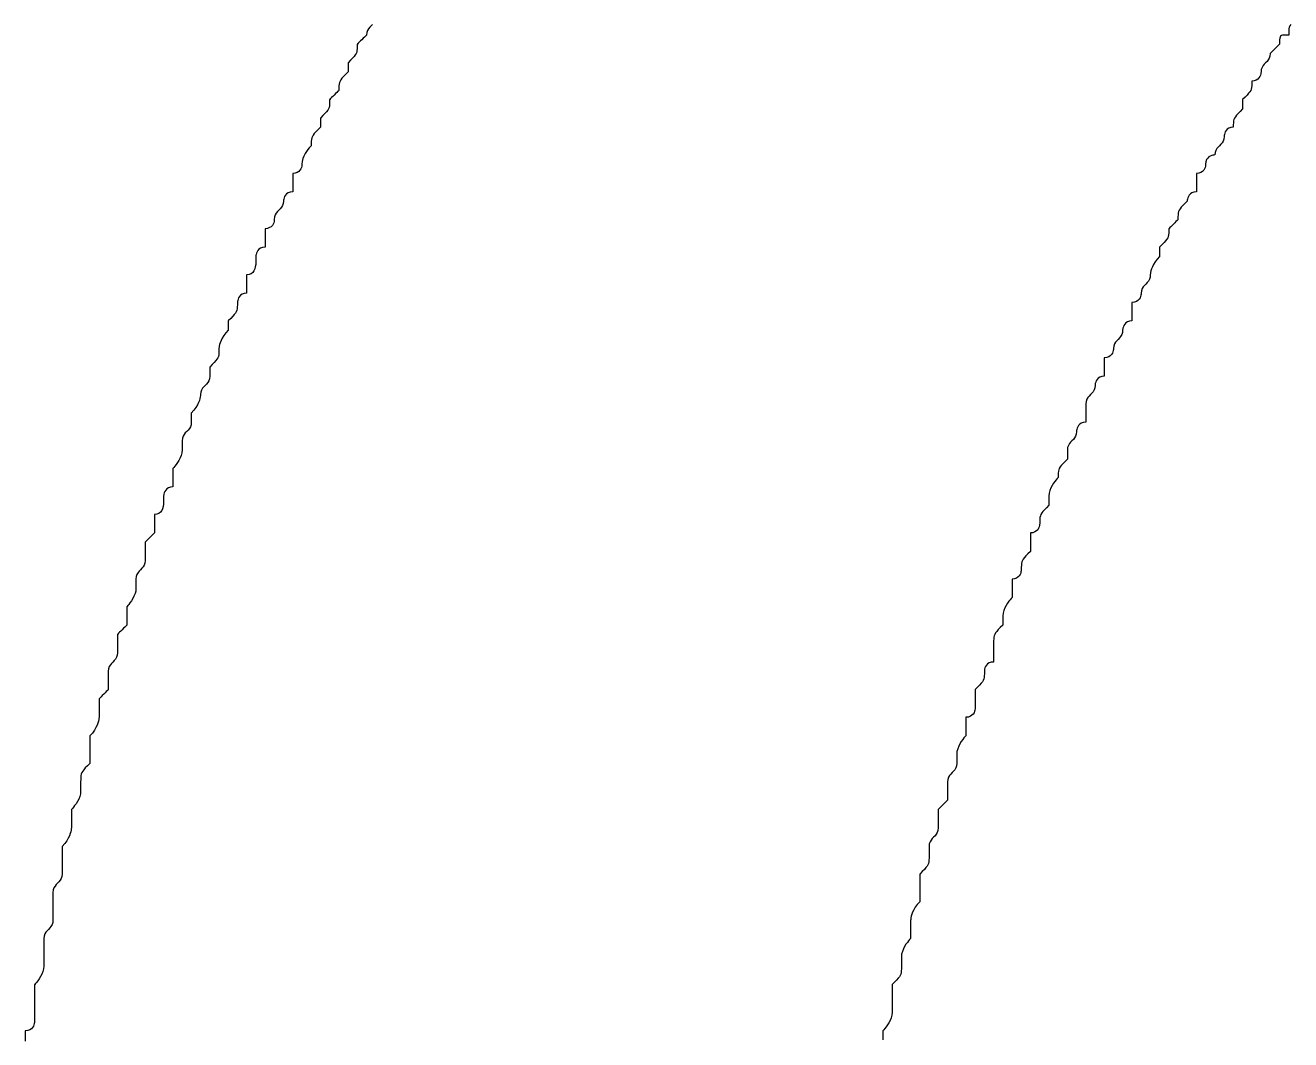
# Model space of a CAD drawing. Header units: metres. Extents: x 20 to 415, y 5 to 292.
# Drawn here: x 197.26 to 200.205, y 124.488 to 126.85 of the extents above; entities that cross this region are included whole.
import ezdxf

# ---------------------------------------------------------------- set-up
doc = ezdxf.new("R2010")
doc.units = ezdxf.units.M
doc.layers.add('ОБОРУДОВАНИЕ', color=8, linetype='Continuous')

msp = doc.modelspace()

# ---------------------------------------------------------------- linework, layer by layer
at = {"layer": 'ОБОРУДОВАНИЕ'}
for points in [[(198.0681, 126.8516), (198.0649, 126.8484), (198.0617, 126.8452), (198.0589, 126.8417), (198.0565, 126.8377), (198.0548, 126.8327), (198.0542, 126.8269), (198.0535, 126.8263), (198.052, 126.8248), (198.0494, 126.8224), (198.0466, 126.8194), (198.0434, 126.8162), (198.0402, 126.8132), (198.0374, 126.8102), (198.0351, 126.8078), (198.0333, 126.8061), (198.0327, 126.8055), (198.0327, 126.7997), (198.0325, 126.795), (198.032, 126.7909), (198.0314, 126.7874), (198.0301, 126.784), (198.028, 126.7808), (198.0254, 126.7773), (198.0217, 126.7733), (198.017, 126.7683), (198.0112, 126.7625), (198.0112, 126.7619), (198.0112, 126.7604), (198.0112, 126.758), (198.0112, 126.755), (198.0112, 126.7518), (198.0112, 126.7486), (198.0112, 126.7458), (198.0112, 126.7434), (198.0112, 126.7417), (198.0112, 126.7411), (198.0054, 126.7353), (198.0007, 126.7306), (197.9971, 126.7265), (197.9945, 126.7228), (197.9926, 126.7196), (197.9913, 126.7164), (197.9904, 126.713), (197.99, 126.7089), (197.9898, 126.7039), (197.9898, 126.6981), (197.9891, 126.6975), (197.9876, 126.696), (197.9852, 126.6936), (197.9822, 126.6906), (197.979, 126.6874), (197.976, 126.6842), (197.973, 126.6814), (197.9707, 126.679), (197.9689, 126.6773), (197.9683, 126.6767), (197.9683, 126.6709), (197.9681, 126.6662), (197.9679, 126.6621), (197.967, 126.6584), (197.9657, 126.6552), (197.9638, 126.652), (197.961, 126.6486), (197.9573, 126.6445), (197.9526, 126.6395), (197.9468, 126.6338), (197.9468, 126.6331), (197.9468, 126.6316), (197.9468, 126.6292), (197.9468, 126.6262), (197.9468, 126.623), (197.9468, 126.6198), (197.9468, 126.617), (197.9468, 126.6147), (197.9468, 126.6129), (197.9468, 126.6123), (197.941, 126.6065), (197.9363, 126.6018), (197.9327, 126.5977), (197.9301, 126.594), (197.9282, 126.5908), (197.9269, 126.5876), (197.926, 126.5842), (197.9256, 126.5801), (197.9254, 126.5754), (197.9254, 126.5694), (197.9247, 126.5687), (197.9232, 126.567), (197.9206, 126.5642), (197.9179, 126.5606), (197.9146, 126.5561), (197.9114, 126.5509), (197.9086, 126.5453), (197.906, 126.5393), (197.9045, 126.5329), (197.9039, 126.5264), (197.9039, 126.5258), (197.9037, 126.5243), (197.9033, 126.5219), (197.9026, 126.5189), (197.9013, 126.5157), (197.8992, 126.5125), (197.8966, 126.5097), (197.893, 126.5073), (197.8882, 126.5056), (197.8824, 126.505), (197.8824, 126.4992), (197.8824, 126.4945), (197.8824, 126.4904), (197.8824, 126.4867), (197.8824, 126.4835), (197.8824, 126.4803), (197.8824, 126.4769), (197.8824, 126.4728), (197.8824, 126.4678), (197.8824, 126.462), (197.8766, 126.4614), (197.8719, 126.4599), (197.8683, 126.4575), (197.8657, 126.4545), (197.8635, 126.4513), (197.8623, 126.4481), (197.8616, 126.4453), (197.8612, 126.4429), (197.861, 126.4412), (197.861, 126.4406), (197.8603, 126.4348), (197.8588, 126.4301), (197.8565, 126.426), (197.8535, 126.4223), (197.8502, 126.4191), (197.847, 126.4159), (197.8442, 126.4125), (197.8419, 126.4084), (197.8401, 126.4035), (197.8395, 126.3977), (197.8395, 126.397), (197.8393, 126.3955), (197.8389, 126.3932), (197.8382, 126.3901), (197.8369, 126.3869), (197.835, 126.3837), (197.8322, 126.3809), (197.8286, 126.3786), (197.8238, 126.3768), (197.8181, 126.3762), (197.8181, 126.3704), (197.8181, 126.3657), (197.8181, 126.3616), (197.8181, 126.3582), (197.8181, 126.3547), (197.8181, 126.3515), (197.8181, 126.3481), (197.8181, 126.344), (197.8181, 126.3393), (197.8181, 126.3333), (197.8122, 126.3326), (197.8075, 126.3311), (197.8039, 126.3288), (197.8013, 126.3258), (197.7994, 126.3225), (197.7981, 126.3193), (197.7972, 126.3165), (197.7968, 126.3142), (197.7966, 126.3124), (197.7966, 126.3118), (197.7966, 126.3054), (197.7964, 126.2991), (197.7962, 126.2931), (197.7953, 126.2876), (197.794, 126.2824), (197.7921, 126.2779), (197.7893, 126.2742), (197.7856, 126.2712), (197.7809, 126.2695), (197.7751, 126.2689), (197.7751, 126.2631), (197.7751, 126.2584), (197.7751, 126.2543), (197.7751, 126.2506), (197.7751, 126.2474), (197.7751, 126.2442), (197.7751, 126.2408), (197.7751, 126.2367), (197.7751, 126.2317), (197.7751, 126.226), (197.7693, 126.2253), (197.7646, 126.2238), (197.7612, 126.2214), (197.7584, 126.2184), (197.7564, 126.2152), (197.7552, 126.212), (197.7543, 126.2092), (197.7539, 126.2068), (197.7537, 126.2051), (197.7537, 126.2045), (197.7537, 126.1987), (197.7534, 126.194), (197.7532, 126.1899), (197.7524, 126.1862), (197.7511, 126.183), (197.7492, 126.1798), (197.7463, 126.1764), (197.7427, 126.1723), (197.738, 126.1674), (197.7322, 126.1616), (197.7322, 126.1609), (197.7322, 126.1594), (197.7322, 126.1571), (197.7322, 126.1541), (197.7322, 126.1508), (197.7322, 126.1476), (197.7322, 126.1448), (197.7322, 126.1425), (197.7322, 126.1407), (197.7322, 126.1401), (197.7264, 126.1337), (197.7217, 126.1274), (197.718, 126.1214), (197.7155, 126.1159), (197.7135, 126.1107), (197.7122, 126.1062), (197.7114, 126.1025), (197.711, 126.0995), (197.7107, 126.0978), (197.7107, 126.0972), (197.7107, 126.0914), (197.7105, 126.0866), (197.7101, 126.0826), (197.7094, 126.0789), (197.7081, 126.0757), (197.706, 126.0725), (197.7034, 126.0691), (197.6998, 126.065), (197.6951, 126.06), (197.6893, 126.0542), (197.6893, 126.0536), (197.6893, 126.0521), (197.6893, 126.0497), (197.6893, 126.0467), (197.6893, 126.0435), (197.6893, 126.0405), (197.6893, 126.0375), (197.6893, 126.0351), (197.6893, 126.0334), (197.6893, 126.0328), (197.6886, 126.027), (197.6871, 126.0223), (197.6845, 126.0182), (197.6818, 126.0145), (197.6785, 126.0113), (197.6753, 126.0081), (197.6725, 126.0047), (197.6702, 126.0006), (197.6685, 125.9959), (197.6678, 125.9899), (197.6678, 125.9892), (197.6676, 125.9875), (197.6672, 125.9847), (197.6665, 125.981), (197.6652, 125.9765), (197.6631, 125.9714), (197.6605, 125.9658), (197.6568, 125.9598), (197.6521, 125.9534), (197.6463, 125.9469), (197.6463, 125.9463), (197.6463, 125.9448), (197.6463, 125.9424), (197.6463, 125.9394), (197.6463, 125.9362), (197.6463, 125.933), (197.6463, 125.9302), (197.6463, 125.9278), (197.6463, 125.9261), (197.6463, 125.9255), (197.6457, 125.9197), (197.6442, 125.9149), (197.6418, 125.9109), (197.6388, 125.9072), (197.6356, 125.904), (197.6324, 125.9008), (197.6296, 125.8974), (197.6272, 125.8933), (197.6255, 125.8883), (197.6249, 125.8825), (197.6249, 125.8819), (197.6249, 125.8804), (197.6249, 125.878), (197.6249, 125.875), (197.6249, 125.8718), (197.6249, 125.8686), (197.6249, 125.8658), (197.6249, 125.8634), (197.6249, 125.8617), (197.6249, 125.8611), (197.6242, 125.8546), (197.6227, 125.8484), (197.6204, 125.8424), (197.6174, 125.8368), (197.6141, 125.8317), (197.6109, 125.8272), (197.6081, 125.8235), (197.6058, 125.8205), (197.6041, 125.8188), (197.6034, 125.8181), (197.6034, 125.8124), (197.6034, 125.8076), (197.6034, 125.8036), (197.6034, 125.7999), (197.6034, 125.7967), (197.6034, 125.7935), (197.6034, 125.79), (197.6034, 125.7859), (197.6034, 125.781), (197.6034, 125.7752), (197.5976, 125.7746), (197.5929, 125.7731), (197.5893, 125.7707), (197.5867, 125.7677), (197.5847, 125.7645), (197.5835, 125.7613), (197.5826, 125.7585), (197.5822, 125.7561), (197.5819, 125.7544), (197.5819, 125.7538), (197.5819, 125.7473), (197.5817, 125.7411), (197.5815, 125.7351), (197.5807, 125.7295), (197.5794, 125.7243), (197.5774, 125.7198), (197.5747, 125.7162), (197.571, 125.7132), (197.5663, 125.7115), (197.5605, 125.7108), (197.5605, 125.705), (197.5605, 125.7003), (197.5605, 125.6962), (197.5605, 125.6926), (197.5605, 125.6894), (197.5605, 125.6861), (197.5605, 125.6827), (197.5605, 125.6786), (197.5605, 125.6737), (197.5605, 125.6679), (197.5599, 125.6673), (197.5583, 125.6658), (197.556, 125.6634), (197.553, 125.6604), (197.5498, 125.6572), (197.5465, 125.6539), (197.5437, 125.6512), (197.5412, 125.6488), (197.5397, 125.6471), (197.539, 125.6464), (197.539, 125.64), (197.539, 125.6338), (197.539, 125.6278), (197.539, 125.6222), (197.539, 125.617), (197.539, 125.6125), (197.539, 125.6089), (197.539, 125.6059), (197.539, 125.6042), (197.539, 125.6035), (197.5384, 125.5977), (197.5369, 125.593), (197.5343, 125.5889), (197.5315, 125.5855), (197.5283, 125.5821), (197.5251, 125.5788), (197.5223, 125.5754), (197.5199, 125.5713), (197.5182, 125.5666), (197.5176, 125.5606), (197.5176, 125.5599), (197.5176, 125.5584), (197.5176, 125.5561), (197.5176, 125.5531), (197.5176, 125.5499), (197.5176, 125.5466), (197.5176, 125.5438), (197.5176, 125.5415), (197.5176, 125.5398), (197.5176, 125.5391), (197.5169, 125.5327), (197.5154, 125.5265), (197.5129, 125.5204), (197.51, 125.5149), (197.5068, 125.5097), (197.5036, 125.5052), (197.5008, 125.5016), (197.4985, 125.4986), (197.4967, 125.4968), (197.4961, 125.4962), (197.4961, 125.4904), (197.4961, 125.4857), (197.4961, 125.4816), (197.4961, 125.4779), (197.4961, 125.4747), (197.4961, 125.4715), (197.4961, 125.4681), (197.4961, 125.464), (197.4961, 125.4593), (197.4961, 125.4533), (197.4955, 125.4526), (197.494, 125.4511), (197.4914, 125.4488), (197.4886, 125.4458), (197.4854, 125.4425), (197.4821, 125.4393), (197.4794, 125.4365), (197.477, 125.4342), (197.4753, 125.4325), (197.4746, 125.4318), (197.4746, 125.4254), (197.4746, 125.4191), (197.4746, 125.4131), (197.4746, 125.4075), (197.4746, 125.4024), (197.4746, 125.3979), (197.4746, 125.3943), (197.4746, 125.3912), (197.4746, 125.3895), (197.4746, 125.3889), (197.474, 125.3831), (197.4725, 125.3784), (197.4699, 125.3743), (197.4671, 125.3706), (197.4639, 125.3674), (197.4607, 125.3642), (197.4579, 125.3608), (197.4555, 125.3567), (197.4538, 125.3517), (197.4532, 125.3459), (197.4532, 125.3453), (197.4532, 125.3436), (197.4532, 125.3408), (197.4532, 125.3371), (197.4532, 125.3326), (197.4532, 125.3275), (197.4532, 125.3219), (197.4532, 125.3157), (197.4532, 125.3095), (197.4532, 125.303), (197.4525, 125.3024), (197.451, 125.3009), (197.4484, 125.2985), (197.4456, 125.2955), (197.4424, 125.2923), (197.4392, 125.2891), (197.4364, 125.2863), (197.4341, 125.2839), (197.4324, 125.2822), (197.4317, 125.2816), (197.4317, 125.2758), (197.4317, 125.271), (197.4317, 125.267), (197.4317, 125.2633), (197.4317, 125.2601), (197.4317, 125.2569), (197.4317, 125.2534), (197.4317, 125.2494), (197.4317, 125.2444), (197.4317, 125.2386), (197.4317, 125.238), (197.4315, 125.2363), (197.4311, 125.2335), (197.4304, 125.2298), (197.4291, 125.2253), (197.4272, 125.2202), (197.4244, 125.2146), (197.4208, 125.2084), (197.416, 125.2021), (197.4102, 125.1957), (197.4102, 125.1951), (197.4102, 125.1936), (197.4102, 125.1912), (197.4102, 125.1882), (197.4102, 125.185), (197.4102, 125.1818), (197.4102, 125.179), (197.4102, 125.1766), (197.4102, 125.1749), (197.4102, 125.1742), (197.4102, 125.1685), (197.4102, 125.1637), (197.4102, 125.1597), (197.4102, 125.156), (197.4102, 125.1528), (197.4102, 125.1496), (197.4102, 125.1461), (197.4102, 125.142), (197.4102, 125.1371), (197.4102, 125.1313), (197.4045, 125.1255), (197.3997, 125.1208), (197.3961, 125.1167), (197.3935, 125.1131), (197.3916, 125.1099), (197.3903, 125.1066), (197.3894, 125.1032), (197.389, 125.0991), (197.389, 125.0942), (197.3888, 125.0884), (197.3888, 125.0877), (197.3888, 125.0862), (197.3888, 125.0839), (197.3888, 125.0809), (197.3888, 125.0777), (197.3888, 125.0747), (197.3888, 125.0716), (197.3888, 125.0693), (197.3888, 125.0676), (197.3888, 125.0669), (197.3881, 125.0605), (197.3866, 125.0543), (197.3843, 125.0483), (197.3813, 125.0427), (197.378, 125.0375), (197.3748, 125.033), (197.372, 125.0294), (197.3697, 125.0264), (197.368, 125.0246), (197.3673, 125.024), (197.3673, 125.0182), (197.3673, 125.0135), (197.3673, 125.0094), (197.3673, 125.006), (197.3673, 125.0025), (197.3673, 124.9993), (197.3673, 124.9959), (197.3673, 124.9918), (197.3673, 124.9871), (197.3673, 124.9811), (197.3673, 124.9804), (197.3671, 124.9787), (197.3669, 124.9759), (197.366, 124.9723), (197.3647, 124.9678), (197.3628, 124.9626), (197.36, 124.957), (197.3564, 124.9508), (197.3516, 124.9446), (197.3458, 124.9382), (197.3458, 124.9375), (197.3458, 124.936), (197.3458, 124.9336), (197.3458, 124.9306), (197.3458, 124.9274), (197.3458, 124.9242), (197.3458, 124.9214), (197.3458, 124.919), (197.3458, 124.9173), (197.3458, 124.9167), (197.3458, 124.9109), (197.3458, 124.9062), (197.3458, 124.9021), (197.3458, 124.8984), (197.3458, 124.8952), (197.3458, 124.892), (197.3458, 124.8886), (197.3458, 124.8845), (197.3458, 124.8798), (197.3458, 124.8738), (197.3452, 124.868), (197.3437, 124.8632), (197.3411, 124.8592), (197.3383, 124.8557), (197.3351, 124.8523), (197.3319, 124.8491), (197.3291, 124.8456), (197.3265, 124.8416), (197.325, 124.8366), (197.3244, 124.8308), (197.3244, 124.8302), (197.3244, 124.8285), (197.3244, 124.8257), (197.3244, 124.822), (197.3244, 124.8175), (197.3244, 124.8124), (197.3244, 124.8068), (197.3244, 124.8008), (197.3244, 124.7943), (197.3244, 124.7879), (197.3244, 124.7873), (197.3244, 124.7858), (197.3244, 124.7834), (197.3244, 124.7804), (197.3244, 124.7772), (197.3244, 124.774), (197.3244, 124.7712), (197.3244, 124.7688), (197.3244, 124.7671), (197.3244, 124.7664), (197.3237, 124.7606), (197.3222, 124.7559), (197.3197, 124.7518), (197.3169, 124.7484), (197.3136, 124.745), (197.3105, 124.7418), (197.3076, 124.7383), (197.3053, 124.7342), (197.3036, 124.7293), (197.3029, 124.7235), (197.3029, 124.7177), (197.3029, 124.713), (197.3029, 124.7089), (197.3029, 124.7053), (197.3029, 124.702), (197.3029, 124.6988), (197.3029, 124.6954), (197.3029, 124.6913), (197.3029, 124.6864), (197.3029, 124.6806), (197.3029, 124.6799), (197.3029, 124.6784), (197.3029, 124.6761), (197.3029, 124.6731), (197.3029, 124.6699), (197.3029, 124.6666), (197.3029, 124.6638), (197.3029, 124.6615), (197.3029, 124.6598), (197.3029, 124.6591), (197.3023, 124.6527), (197.3008, 124.6465), (197.2982, 124.6404), (197.2954, 124.6349), (197.2922, 124.6297), (197.289, 124.6252), (197.2862, 124.6216), (197.2838, 124.6186), (197.2821, 124.6168), (197.2815, 124.6162), (197.2815, 124.6104), (197.2815, 124.6057), (197.2815, 124.6016), (197.2815, 124.598), (197.2815, 124.5947), (197.2815, 124.5915), (197.2815, 124.5881), (197.2815, 124.584), (197.2815, 124.5791), (197.2815, 124.5733), (197.2815, 124.5726), (197.2815, 124.5709), (197.2815, 124.5681), (197.2815, 124.5645), (197.2815, 124.56), (197.2815, 124.5548), (197.2815, 124.5492), (197.2815, 124.543), (197.2815, 124.5368), (197.2815, 124.5303), (197.2815, 124.5297), (197.2812, 124.5282), (197.2808, 124.5258), (197.2802, 124.5228), (197.2789, 124.5196), (197.2767, 124.5164), (197.2742, 124.5136), (197.2705, 124.5112), (197.2658, 124.5095), (197.26, 124.5089), (197.26, 124.5024), (197.26, 124.4962), (197.26, 124.4902), (197.26, 124.4846)], [(200.2052, 126.8516), (200.2033, 126.8484), (200.202, 126.8452), (200.2011, 126.8417), (200.2007, 126.8377), (200.2005, 126.8327), (200.2005, 126.8269), (200.1947, 126.8269), (200.19, 126.8267), (200.1863, 126.8265), (200.1838, 126.8256), (200.1818, 126.8243), (200.1805, 126.8224), (200.1797, 126.8196), (200.1792, 126.816), (200.179, 126.8113), (200.179, 126.8055), (200.1784, 126.8048), (200.1769, 126.8033), (200.1743, 126.801), (200.1715, 126.798), (200.1683, 126.7947), (200.1651, 126.7915), (200.1623, 126.7887), (200.1599, 126.7864), (200.1582, 126.7846), (200.1576, 126.784), (200.1569, 126.7782), (200.1554, 126.7735), (200.1528, 126.7694), (200.1501, 126.7658), (200.1468, 126.7625), (200.1436, 126.7593), (200.1408, 126.7559), (200.1385, 126.7518), (200.1367, 126.7469), (200.1361, 126.7411), (200.1361, 126.7404), (200.1359, 126.7389), (200.1357, 126.7366), (200.1348, 126.7336), (200.1335, 126.7303), (200.1314, 126.7271), (200.1288, 126.7243), (200.1251, 126.722), (200.1204, 126.7203), (200.1146, 126.7196), (200.1146, 126.7138), (200.1144, 126.7091), (200.1142, 126.705), (200.1134, 126.7014), (200.1121, 126.6981), (200.1101, 126.6949), (200.1073, 126.6915), (200.1037, 126.6874), (200.099, 126.6825), (200.0932, 126.6767), (200.0932, 126.676), (200.0932, 126.6745), (200.0932, 126.6722), (200.0932, 126.6692), (200.0932, 126.666), (200.0932, 126.6627), (200.0932, 126.6599), (200.0932, 126.6576), (200.0932, 126.6559), (200.0932, 126.6552), (200.0874, 126.6494), (200.0826, 126.6447), (200.079, 126.6406), (200.0764, 126.637), (200.0745, 126.6338), (200.0732, 126.6305), (200.0723, 126.6271), (200.0719, 126.623), (200.0717, 126.6181), (200.0717, 126.6123), (200.0659, 126.6117), (200.0612, 126.6101), (200.0575, 126.6078), (200.055, 126.6048), (200.053, 126.6016), (200.0518, 126.5983), (200.0509, 126.5956), (200.0505, 126.5932), (200.0502, 126.5915), (200.0502, 126.5908), (200.0496, 126.585), (200.0481, 126.5803), (200.0455, 126.5762), (200.0427, 126.5726), (200.0395, 126.5694), (200.0363, 126.5661), (200.0335, 126.5627), (200.0309, 126.5586), (200.0294, 126.5537), (200.0288, 126.5479), (200.0281, 126.5479), (200.0266, 126.5477), (200.0241, 126.5475), (200.0213, 126.5466), (200.0181, 126.5453), (200.0148, 126.5434), (200.012, 126.5406), (200.0095, 126.537), (200.008, 126.5322), (200.0073, 126.5264), (200.0073, 126.5258), (200.0071, 126.5243), (200.0067, 126.5219), (200.006, 126.5189), (200.0047, 126.5157), (200.0028, 126.5125), (200, 126.5097), (199.9964, 126.5073), (199.9916, 126.5056), (199.9859, 126.505), (199.9859, 126.4992), (199.9859, 126.4945), (199.9859, 126.4904), (199.9859, 126.4867), (199.9859, 126.4835), (199.9859, 126.4803), (199.9859, 126.4769), (199.9859, 126.4728), (199.9859, 126.4678), (199.9859, 126.462), (199.9801, 126.4614), (199.9753, 126.4599), (199.9717, 126.4575), (199.9691, 126.4545), (199.9672, 126.4513), (199.9659, 126.4481), (199.965, 126.4453), (199.9646, 126.4429), (199.9644, 126.4412), (199.9644, 126.4406), (199.9586, 126.4348), (199.9539, 126.4301), (199.9502, 126.426), (199.9477, 126.4223), (199.9457, 126.4191), (199.9444, 126.4159), (199.9436, 126.4125), (199.9432, 126.4084), (199.9429, 126.4035), (199.9429, 126.3977), (199.9423, 126.397), (199.9408, 126.3955), (199.9382, 126.3932), (199.9354, 126.3901), (199.9322, 126.3869), (199.929, 126.3837), (199.9262, 126.3809), (199.9238, 126.3786), (199.9221, 126.3768), (199.9215, 126.3762), (199.9215, 126.3704), (199.9212, 126.3657), (199.921, 126.3616), (199.9202, 126.3582), (199.9189, 126.3547), (199.917, 126.3515), (199.9142, 126.3481), (199.9105, 126.344), (199.9058, 126.3393), (199.9, 126.3333), (199.9, 126.3326), (199.9, 126.3311), (199.9, 126.3288), (199.9, 126.3258), (199.9, 126.3225), (199.9, 126.3193), (199.9, 126.3165), (199.9, 126.3142), (199.9, 126.3124), (199.9, 126.3118), (199.8942, 126.3054), (199.8895, 126.2991), (199.8861, 126.2931), (199.8833, 126.2876), (199.8813, 126.2824), (199.88, 126.2779), (199.8792, 126.2742), (199.8788, 126.2712), (199.8785, 126.2695), (199.8785, 126.2689), (199.8779, 126.2631), (199.8764, 126.2584), (199.874, 126.2543), (199.871, 126.2506), (199.8678, 126.2474), (199.8646, 126.2442), (199.8618, 126.2408), (199.8594, 126.2367), (199.8577, 126.2317), (199.8571, 126.226), (199.8571, 126.2253), (199.8568, 126.2238), (199.8564, 126.2214), (199.8558, 126.2184), (199.8545, 126.2152), (199.8523, 126.212), (199.8498, 126.2092), (199.8461, 126.2068), (199.8414, 126.2051), (199.8356, 126.2045), (199.8356, 126.1987), (199.8356, 126.194), (199.8356, 126.1899), (199.8356, 126.1862), (199.8356, 126.183), (199.8356, 126.1798), (199.8356, 126.1764), (199.8356, 126.1723), (199.8356, 126.1674), (199.8356, 126.1616), (199.8298, 126.1609), (199.8251, 126.1594), (199.8215, 126.1571), (199.8189, 126.1541), (199.8169, 126.1508), (199.8157, 126.1476), (199.8148, 126.1448), (199.8144, 126.1425), (199.8141, 126.1407), (199.8141, 126.1401), (199.8135, 126.1343), (199.812, 126.1296), (199.8094, 126.1255), (199.8066, 126.1218), (199.8034, 126.1186), (199.8002, 126.1154), (199.7974, 126.112), (199.7948, 126.1079), (199.7933, 126.103), (199.7927, 126.0972), (199.7927, 126.0965), (199.7925, 126.095), (199.792, 126.0927), (199.7914, 126.0897), (199.7901, 126.0864), (199.7882, 126.0832), (199.7854, 126.0804), (199.7817, 126.0781), (199.777, 126.0764), (199.7712, 126.0757), (199.7712, 126.0699), (199.7712, 126.0652), (199.7712, 126.0611), (199.7712, 126.0575), (199.7712, 126.0542), (199.7712, 126.051), (199.7712, 126.0476), (199.7712, 126.0435), (199.7712, 126.0386), (199.7712, 126.0328), (199.7654, 126.0321), (199.7607, 126.0306), (199.7571, 126.0283), (199.7545, 126.0253), (199.7525, 126.0221), (199.7513, 126.0188), (199.7504, 126.016), (199.75, 126.0137), (199.7498, 126.012), (199.7498, 126.0113), (199.7491, 126.0055), (199.7476, 126.0008), (199.7453, 125.9967), (199.7422, 125.9931), (199.739, 125.9899), (199.7358, 125.9866), (199.733, 125.9832), (199.7307, 125.9791), (199.7289, 125.9742), (199.7283, 125.9684), (199.7283, 125.9626), (199.7283, 125.9579), (199.7283, 125.9538), (199.7283, 125.9501), (199.7283, 125.9469), (199.7283, 125.9437), (199.7283, 125.9403), (199.7283, 125.9362), (199.7283, 125.9313), (199.7283, 125.9255), (199.7225, 125.9248), (199.7178, 125.9233), (199.7143, 125.921), (199.7115, 125.9179), (199.7096, 125.9147), (199.7083, 125.9115), (199.7075, 125.9087), (199.707, 125.9064), (199.7068, 125.9046), (199.7068, 125.904), (199.7062, 125.8982), (199.7047, 125.8935), (199.7021, 125.8894), (199.6993, 125.8858), (199.6961, 125.8825), (199.6929, 125.8793), (199.6901, 125.8759), (199.6877, 125.8718), (199.686, 125.8669), (199.6854, 125.8611), (199.6854, 125.8604), (199.6854, 125.8589), (199.6854, 125.8566), (199.6854, 125.8536), (199.6854, 125.8503), (199.6854, 125.8473), (199.6854, 125.8443), (199.6854, 125.842), (199.6854, 125.8402), (199.6854, 125.8396), (199.6796, 125.8338), (199.6749, 125.8291), (199.6712, 125.825), (199.6686, 125.8216), (199.6667, 125.8181), (199.6652, 125.8149), (199.6645, 125.8115), (199.6641, 125.8074), (199.6639, 125.8025), (199.6639, 125.7967), (199.6633, 125.796), (199.6618, 125.7943), (199.6592, 125.7915), (199.6564, 125.7879), (199.6532, 125.7834), (199.6499, 125.7782), (199.6472, 125.7727), (199.6448, 125.7666), (199.6431, 125.7602), (199.6424, 125.7538), (199.6424, 125.7531), (199.6424, 125.7516), (199.6424, 125.7493), (199.6424, 125.7462), (199.6424, 125.743), (199.6424, 125.7398), (199.6424, 125.737), (199.6424, 125.7347), (199.6424, 125.7329), (199.6424, 125.7323), (199.6366, 125.7265), (199.6319, 125.7218), (199.6283, 125.7177), (199.6257, 125.7143), (199.6238, 125.7108), (199.6225, 125.7076), (199.6216, 125.7042), (199.6212, 125.7001), (199.621, 125.6952), (199.621, 125.6894), (199.621, 125.6887), (199.6208, 125.6872), (199.6203, 125.6849), (199.6197, 125.6819), (199.6184, 125.6786), (199.6165, 125.6754), (199.6137, 125.6726), (199.61, 125.6703), (199.6053, 125.6685), (199.5995, 125.6679), (199.5995, 125.6621), (199.5995, 125.6574), (199.5995, 125.6533), (199.5995, 125.6497), (199.5995, 125.6464), (199.5995, 125.6432), (199.5995, 125.6398), (199.5995, 125.6357), (199.5995, 125.6308), (199.5995, 125.625), (199.5937, 125.6192), (199.589, 125.6145), (199.5854, 125.6104), (199.5828, 125.6067), (199.5808, 125.6035), (199.5795, 125.6003), (199.5787, 125.5969), (199.5783, 125.5928), (199.578, 125.5878), (199.578, 125.5821), (199.578, 125.5814), (199.5778, 125.5799), (199.5774, 125.5775), (199.5768, 125.5745), (199.5755, 125.5713), (199.5735, 125.5681), (199.5707, 125.5653), (199.5671, 125.5629), (199.5624, 125.5612), (199.5566, 125.5606), (199.5566, 125.5548), (199.5566, 125.5501), (199.5566, 125.546), (199.5566, 125.5423), (199.5566, 125.5391), (199.5566, 125.5359), (199.5566, 125.5325), (199.5566, 125.5284), (199.5566, 125.5235), (199.5566, 125.5177), (199.5559, 125.517), (199.5544, 125.5153), (199.5521, 125.5125), (199.5491, 125.5089), (199.5458, 125.5044), (199.5426, 125.4992), (199.5398, 125.4934), (199.5375, 125.4874), (199.5358, 125.4812), (199.5351, 125.4747), (199.5351, 125.4741), (199.5351, 125.4726), (199.5351, 125.4702), (199.5351, 125.4672), (199.5351, 125.464), (199.5351, 125.461), (199.5351, 125.458), (199.5351, 125.4556), (199.5351, 125.4539), (199.5351, 125.4533), (199.5293, 125.4475), (199.5246, 125.4427), (199.521, 125.4387), (199.5184, 125.435), (199.5165, 125.4318), (199.5152, 125.4286), (199.5143, 125.4252), (199.5139, 125.4211), (199.5136, 125.4164), (199.5136, 125.4103), (199.5136, 125.4097), (199.5136, 125.408), (199.5136, 125.4052), (199.5136, 125.4015), (199.5136, 125.397), (199.5136, 125.3919), (199.5136, 125.3863), (199.5136, 125.3803), (199.5136, 125.3739), (199.5136, 125.3674), (199.5079, 125.3668), (199.5031, 125.3653), (199.4997, 125.3629), (199.4969, 125.3599), (199.495, 125.3567), (199.4937, 125.3535), (199.4928, 125.3507), (199.4924, 125.3483), (199.4922, 125.3466), (199.4922, 125.3459), (199.4922, 125.3402), (199.492, 125.3354), (199.4918, 125.3314), (199.4909, 125.3279), (199.4896, 125.3245), (199.4877, 125.3213), (199.4849, 125.3178), (199.4812, 125.3138), (199.4765, 125.3088), (199.4707, 125.303), (199.4707, 125.3024), (199.4707, 125.3007), (199.4707, 125.2979), (199.4707, 125.2942), (199.4707, 125.2897), (199.4707, 125.2846), (199.4707, 125.279), (199.4707, 125.2728), (199.4707, 125.2665), (199.4707, 125.2601), (199.4707, 125.2594), (199.4705, 125.258), (199.4701, 125.2556), (199.4694, 125.2526), (199.4682, 125.2494), (199.466, 125.2462), (199.4634, 125.2434), (199.4598, 125.241), (199.4551, 125.2393), (199.4493, 125.2386), (199.4493, 125.2328), (199.4493, 125.2281), (199.4493, 125.224), (199.4493, 125.2204), (199.4493, 125.2172), (199.4493, 125.214), (199.4493, 125.2105), (199.4493, 125.2064), (199.4493, 125.2015), (199.4493, 125.1957), (199.4486, 125.1951), (199.4471, 125.1933), (199.4446, 125.1906), (199.4418, 125.1869), (199.4385, 125.1824), (199.4353, 125.1772), (199.4325, 125.1717), (199.4302, 125.1654), (199.4284, 125.1592), (199.4278, 125.1528), (199.4278, 125.1521), (199.4278, 125.1506), (199.4278, 125.1483), (199.4278, 125.1453), (199.4278, 125.142), (199.4278, 125.1388), (199.4278, 125.136), (199.4278, 125.1337), (199.4278, 125.132), (199.4278, 125.1313), (199.4272, 125.1255), (199.4257, 125.1208), (199.4231, 125.1167), (199.4203, 125.1131), (199.4171, 125.1099), (199.4139, 125.1066), (199.4111, 125.1032), (199.4087, 125.0991), (199.407, 125.0942), (199.4063, 125.0884), (199.4063, 125.0877), (199.4063, 125.086), (199.4063, 125.0832), (199.4063, 125.0796), (199.4063, 125.0751), (199.4063, 125.0699), (199.4063, 125.0643), (199.4063, 125.0581), (199.4063, 125.0519), (199.4063, 125.0455), (199.4057, 125.0448), (199.4042, 125.0433), (199.4016, 125.041), (199.3988, 125.038), (199.3956, 125.0347), (199.3924, 125.0315), (199.3896, 125.0287), (199.3872, 125.0264), (199.3855, 125.0246), (199.3849, 125.024), (199.3849, 125.0182), (199.3849, 125.0135), (199.3849, 125.0094), (199.3849, 125.006), (199.3849, 125.0025), (199.3849, 124.9993), (199.3849, 124.9959), (199.3849, 124.9918), (199.3849, 124.9871), (199.3849, 124.9811), (199.3842, 124.9753), (199.3827, 124.9706), (199.3802, 124.9665), (199.3774, 124.9628), (199.3742, 124.9596), (199.3709, 124.9564), (199.3681, 124.953), (199.3658, 124.9489), (199.3641, 124.9439), (199.3634, 124.9382), (199.3634, 124.9375), (199.3634, 124.936), (199.3634, 124.9336), (199.3634, 124.9306), (199.3634, 124.9274), (199.3634, 124.9242), (199.3634, 124.9214), (199.3634, 124.919), (199.3634, 124.9173), (199.3634, 124.9167), (199.3634, 124.9109), (199.3632, 124.9062), (199.3628, 124.9021), (199.3621, 124.8984), (199.3608, 124.8952), (199.3589, 124.892), (199.3561, 124.8886), (199.3525, 124.8845), (199.3477, 124.8798), (199.342, 124.8738), (199.342, 124.868), (199.342, 124.8632), (199.342, 124.8592), (199.342, 124.8557), (199.342, 124.8523), (199.342, 124.8491), (199.342, 124.8456), (199.342, 124.8416), (199.342, 124.8366), (199.342, 124.8308), (199.342, 124.8302), (199.342, 124.8287), (199.342, 124.8263), (199.342, 124.8233), (199.342, 124.8201), (199.342, 124.8169), (199.342, 124.8141), (199.342, 124.8117), (199.342, 124.81), (199.342, 124.8094), (199.3362, 124.8029), (199.3314, 124.7967), (199.3278, 124.7907), (199.3252, 124.7851), (199.3233, 124.78), (199.322, 124.7754), (199.3211, 124.7716), (199.3207, 124.7688), (199.3207, 124.7671), (199.3205, 124.7664), (199.3205, 124.7606), (199.3205, 124.7559), (199.3205, 124.7518), (199.3205, 124.7484), (199.3205, 124.745), (199.3205, 124.7418), (199.3205, 124.7383), (199.3205, 124.7342), (199.3205, 124.7293), (199.3205, 124.7235), (199.3198, 124.7229), (199.3183, 124.7211), (199.316, 124.7184), (199.313, 124.7147), (199.3098, 124.7102), (199.3065, 124.705), (199.3038, 124.6995), (199.3014, 124.6932), (199.2997, 124.687), (199.299, 124.6806), (199.299, 124.6799), (199.299, 124.6784), (199.299, 124.6761), (199.299, 124.6731), (199.299, 124.6699), (199.299, 124.6666), (199.299, 124.6638), (199.299, 124.6615), (199.299, 124.6598), (199.299, 124.6591), (199.299, 124.6533), (199.2988, 124.6486), (199.2986, 124.6445), (199.2977, 124.6409), (199.2964, 124.6377), (199.2945, 124.6344), (199.2917, 124.631), (199.2881, 124.6269), (199.2833, 124.622), (199.2776, 124.6162), (199.2776, 124.6104), (199.2776, 124.6057), (199.2776, 124.6016), (199.2776, 124.598), (199.2776, 124.5947), (199.2776, 124.5915), (199.2776, 124.5881), (199.2776, 124.584), (199.2776, 124.5791), (199.2776, 124.5733), (199.2776, 124.5726), (199.2776, 124.5711), (199.2776, 124.5688), (199.2776, 124.5658), (199.2776, 124.5625), (199.2776, 124.5593), (199.2776, 124.5565), (199.2776, 124.5542), (199.2776, 124.5524), (199.2776, 124.5518), (199.2769, 124.5454), (199.2754, 124.5391), (199.2728, 124.5331), (199.27, 124.5276), (199.2668, 124.5224), (199.2636, 124.5179), (199.2608, 124.5142), (199.2582, 124.5112), (199.2568, 124.5095), (199.2561, 124.5089), (199.2561, 124.5031), (199.2561, 124.4984), (199.2561, 124.4943), (199.2561, 124.4906), (199.2561, 124.4874)]]:
    msp.add_lwpolyline(points, dxfattribs=at)

doc.saveas('drawing.dxf')
